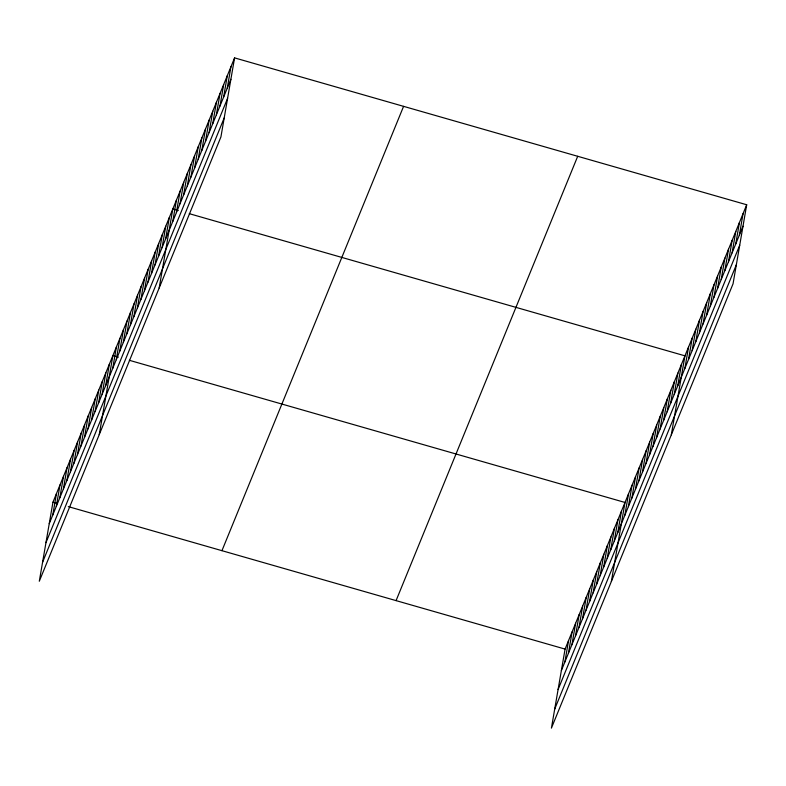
<?xml version="1.0" encoding="UTF-8"?>
<svg xmlns="http://www.w3.org/2000/svg" width="786" height="786" viewBox="0 0 786 786"><rect width="100%" height="100%" fill="white"/><g stroke="black" fill="none" stroke-linecap="round" stroke-linejoin="round"><path stroke-width="1.18" d="M234.582 57.879L52.947 502.205L39.3 581.237L220.925 136.911L234.582 57.879L746.7 204.763L733.053 283.795L551.418 728.121L565.075 649.089L746.7 204.763M52.77 515.027L56.474 493.579M56.297 506.4L60.001 484.952M59.824 497.774L63.528 476.336M63.352 489.147L67.056 467.709M66.879 480.531L70.583 459.083M70.396 471.905L74.1 450.457M73.923 463.278L77.627 441.83M77.45 454.652L81.154 433.204M80.978 446.026L84.682 424.578M84.505 437.399L88.209 415.951M88.032 428.773L91.736 407.335M91.559 420.146L95.263 398.708M95.077 411.53L98.781 390.082M98.604 402.904L102.308 381.456M102.131 394.277L105.835 372.829M105.658 385.651L109.362 364.203M99.242 434.609L112.889 355.577L118.372 357.149M112.712 368.398L116.416 346.95M116.24 359.772L119.944 338.334M119.757 351.145L123.461 329.707M123.284 342.529L126.988 321.081M126.811 333.903L130.515 312.455M130.338 325.276L134.042 303.828M133.866 316.65L137.57 295.202M137.393 308.024L141.097 286.576M140.92 299.397L144.624 277.949M144.437 290.771L148.141 269.333M147.964 282.145L151.669 260.706M151.492 273.528L155.196 252.08M155.019 264.902L158.723 243.454M158.546 256.275L162.25 234.827M162.073 247.649L165.777 226.201M165.591 239.023L169.304 217.575M159.175 287.981L172.822 208.948L178.314 210.53M172.753 221.514L176.457 200.066M176.388 212.623L180.092 191.175M180.023 203.741L183.728 182.293M183.649 194.849L187.353 173.401M187.284 185.968L190.988 164.52M190.919 177.076L194.623 155.638M194.545 168.194L198.249 146.746M198.18 159.303L201.884 137.864M201.815 150.421L205.519 128.973M205.451 141.529L209.155 120.091M209.076 132.647L212.78 111.199M212.711 123.756L216.415 102.318M216.346 114.874L220.051 93.426M219.982 105.982L223.686 84.544M223.607 97.1L227.311 75.653M227.242 88.209L230.946 66.771M564.888 661.91L568.592 640.462M568.416 653.284L572.12 631.836M571.943 644.658L575.647 623.219M575.47 636.031L579.174 614.593M578.997 627.415L582.701 605.967M582.524 618.788L586.228 597.34M586.051 610.162L589.755 588.714M589.569 601.536L593.273 580.088M593.096 592.909L596.8 571.461M596.623 584.283L600.327 562.835M600.15 575.657L603.854 554.218M603.677 567.03L607.382 545.592M607.205 558.414L610.909 536.966M610.732 549.787L614.436 528.339M614.249 541.161L617.953 519.713M617.776 532.535L621.48 511.087M611.361 581.493L625.008 502.46L129.346 360.302M624.831 515.282L628.535 493.834M628.358 506.656L632.062 485.217M631.885 498.029L635.589 476.591M635.412 489.413L639.116 467.965M638.93 480.786L642.634 459.338M642.457 472.16L646.161 450.712M645.984 463.534L649.688 442.086M649.511 454.907L653.215 433.459M653.038 446.281L656.742 424.833M656.565 437.655L660.269 416.207M660.083 429.028L663.797 407.59M663.61 420.402L667.314 398.964M667.137 411.785L670.841 390.337M670.664 403.159L674.368 381.711M674.192 394.533L677.896 373.085M677.719 385.906L681.423 364.458M671.293 434.864L684.95 355.832L189.288 213.674M684.871 368.398L688.575 346.95M688.507 359.507L692.211 338.059M692.142 350.625L695.846 329.177M695.777 341.733L699.481 320.285M699.402 332.851L703.106 311.403M703.038 323.96L706.742 302.512M706.673 315.078L710.377 293.63M710.298 306.186L714.002 284.748M713.934 297.305L717.638 275.857M717.569 288.413L721.273 266.975M721.204 279.531L724.908 258.083M724.83 270.639L728.534 249.201M728.465 261.758L732.169 240.31M732.1 252.866L735.804 231.428M735.735 243.984L739.439 222.536M739.361 235.093L743.065 213.654M49.243 523.653L230.878 79.327M45.961 542.654L227.596 98.329M42.582 562.236L224.207 117.91M221.947 550.681L403.582 106.356M396.075 600.622L577.7 156.296M561.371 670.537L742.996 226.211M558.089 689.538L739.714 245.212M554.7 709.119L736.335 264.794M52.947 502.205L57.339 503.462M68.313 506.616L565.075 649.089"/></g></svg>
